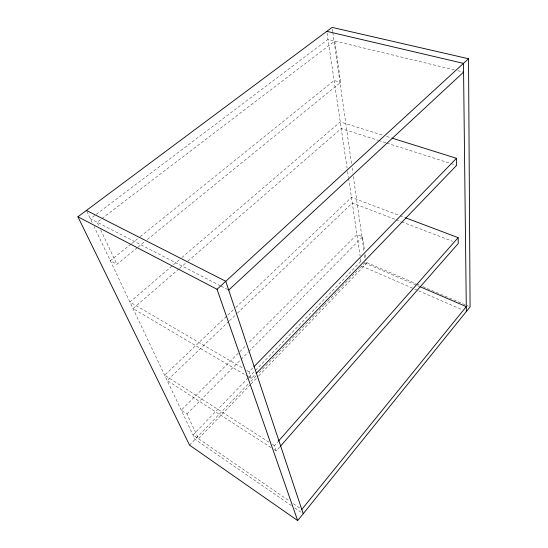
<?xml version="1.0" encoding="UTF-8"?>
<svg xmlns="http://www.w3.org/2000/svg" width="548" height="548" viewBox="0 0 548 548"><rect width="100%" height="100%" fill="white"/><g stroke="black" fill="none" stroke-linecap="round" stroke-linejoin="round"><path stroke-width="0.41" stroke-dasharray="2.74 2.06" d="M274.096 449.572L276.254 450.963L279.631 447.106M276.254 450.963L274.432 445.668L277.822 441.832M250.518 384.477L198.52 438.743L186.923 413.98L181.251 410.192L245.853 345.61M251.114 383.86L258.204 376.462M258.793 375.846L366.345 263.615L365.749 259.437M189.54 445.134L248.429 383.847M250.799 381.381L256.128 375.832M259.094 372.75L323.69 305.524M324.286 304.907L341.473 287.022M342.062 286.405L354.508 273.452M355.097 272.836L359.248 268.52M359.844 267.904L365.509 262.006L415.829 283.604M248.415 376.771L251.354 378.504L255.512 374.195M248.182 377.887L193.006 434.968L289.776 501.242M248.778 377.277L360.913 261.28M251.354 378.504L249.052 371.797L252.628 368.112M186.923 413.98L240.456 359.988M241.058 359.378L248.271 352.097M248.874 351.494L362.55 236.839L356.947 234.551L248.271 343.192M228.865 321.34L167.167 380.511L271.226 447.716M229.482 320.751L236.887 313.648M237.503 313.059L352.275 203L395.307 219.426M233.304 309.846L164.64 375.202L269.411 442.448M235.777 307.497L351.439 197.396L399.218 215.412M178.949 268.91L133.041 308.606L247.682 376.332M179.593 268.349L187.354 261.643M187.998 261.081L341.24 128.568L377.812 140.226M179.258 259.793L129.924 302.044L243.168 368.352M181.854 257.567L340.253 121.909L383.333 135.397M130.965 244.1L110.312 260.725L116.847 264.328L137.432 247.586M138.096 247.052L144.741 241.647M147.398 239.49L340.678 82.351L334.828 41.032L97.126 222.221L99.277 226.817M131.63 243.565L139.624 237.126M140.288 236.592L334.116 80.535L340.678 82.351M454.429 69.925L328.019 39.381L90.393 218.748L220.351 285.789M457.758 70.726L463.581 72.13M386.587 136.418L391.464 137.945M378.62 140.487L385.936 142.816M386.751 143.076L450.134 163.277M450.949 163.537L455.82 165.092M400.013 215.713L404.794 217.515M396.101 219.734L400.883 221.556M401.684 221.858L452.682 241.332M416.617 283.939L419.761 285.289M422.912 286.638L468.513 306.209M364.79 262.951L416.747 285.303M417.528 285.645L419.104 286.316M361.618 266.054L413.98 288.789M414.761 289.132L417.891 290.488M418.672 290.824L461.656 309.49M221.111 286.179L228.715 290.098M246.847 370.503L249.052 371.797M272.281 444.291L274.432 445.668M293.31 503.66L301.784 509.469M291.269 505.523L195.088 439.359L94.009 226.379M294.783 507.934L302.503 513.25M86.803 211.186L92.681 223.577M100.709 229.879L116.847 264.328M327.067 32.949L347.103 168.113M347.603 171.49L348.48 177.401M348.603 178.244L360.118 255.923M360.543 258.772L361.118 262.677M362.55 236.839L364.564 251.066M365.036 254.409L365.632 258.594M332.348 29.092L332.711 31.633M332.835 32.483L351.645 164.606M352.124 167.996L352.85 173.072M353.33 176.463L363.94 250.991M364.543 255.231L365.03 258.615"/><path stroke-width="0.82" d="M297.667 520.6L470.088 306.887L468.533 58.752L332.109 27.4L77.912 216.789L189.54 445.134L297.667 520.6L217.049 289.289L77.912 216.789M301.784 509.469L466.286 306.62L419.891 286.659M280.192 446.462L458.265 243.463L458.142 237.633L405.589 217.816M278.391 441.188L458.142 237.633M256.101 373.578L456.635 165.352L456.491 158.297L392.272 138.199M253.82 366.886L456.491 158.297M228.715 290.098L463.581 72.13M217.049 289.289L468.533 58.752M326.827 31.339L463.478 63.383L466.341 311.524M86.44 210.432L225.776 281.288L303.208 513.729"/></g></svg>
